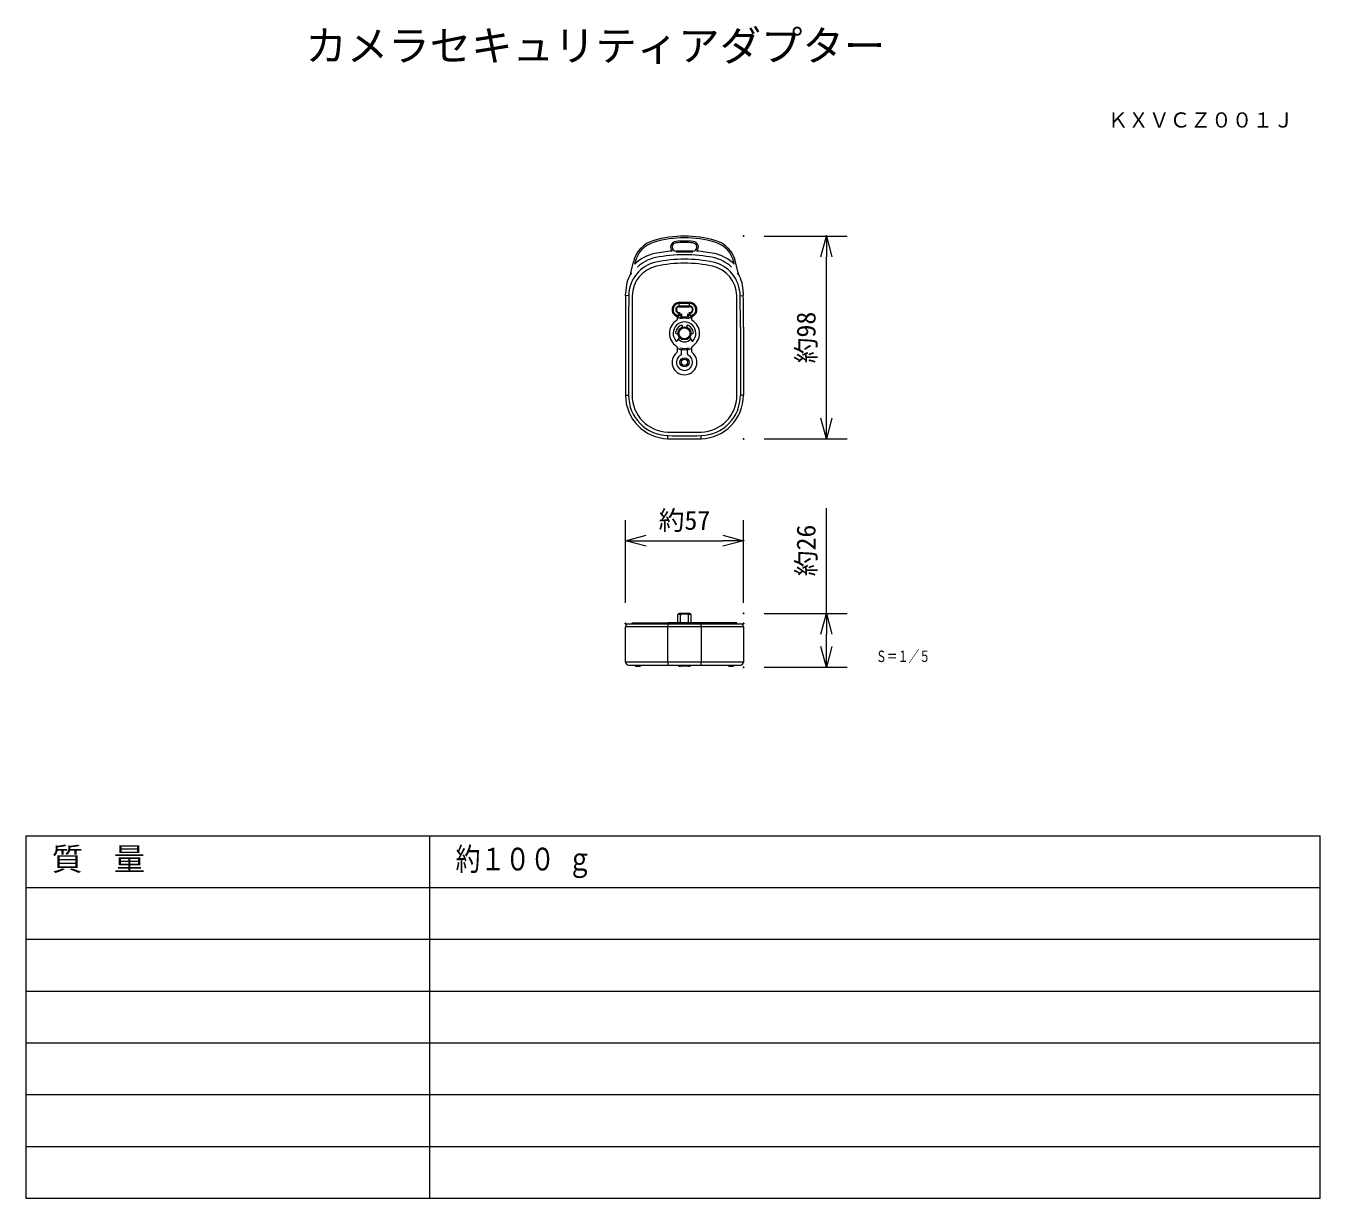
# Model space of a CAD drawing. Units: millimetres, scale not verified. Extents: x -63 to 62, y -57 to 57.
import ezdxf
from ezdxf.enums import TextEntityAlignment as Align

# ---------------------------------------------------------------- set-up
doc = ezdxf.new("R2010")
doc.units = ezdxf.units.MM
doc.header["$LTSCALE"] = 0.125
doc.header["$PDMODE"] = 32
doc.header["$PDSIZE"] = 0.0625
for name, color, linetype, lineweight in [('0-0_0', 7, 'Continuous', 18), ('0-1_WAKU', 1, 'Continuous', 18), ('0-5_GAIKEI', 1, 'Continuous', 18), ('0-6_SUNPO', 7, 'Continuous', 18)]:
    doc.layers.add(name, color=color, linetype=linetype, lineweight=lineweight)
for name, color, linetype in [('0-2_MOJI1', 7, 'Continuous'), ('0-3_TOUROKU', 7, 'Continuous'), ('0-4_DEFPOINTS', 7, 'Continuous')]:
    doc.layers.add(name, color=color, linetype=linetype)
doc.styles.add('ＭＳ ゴシック', font='')
doc.styles.get('ＭＳ ゴシック').set_extended_font_data('MS Gothic')

# ---------------------------------------------------------------- blocks, each defined once
blk = doc.blocks.new('_OPEN30')
at = {"layer": '0-0_0'}
blk.add_line((0, 0), (-1, 0), dxfattribs=at)
blk.add_lwpolyline([(-1, 0.26795), (0, 0), (-1, -0.26795)], dxfattribs=at)
blk = doc.blocks.new('D6')
at = {"layer": '0-4_DEFPOINTS'}
for p in [(3.3325, 31.1138), (11.3325, 31.1137), (3.3321, 11.5138)]:
    blk.add_point(p, dxfattribs=at)
at = {"layer": '0-6_SUNPO'}
for p, q in [((5.3325, 31.1138), (13.3325, 31.1136)), ((11.3321, 13.5137), (11.3324, 29.1137)), ((5.3321, 11.5138), (13.3321, 11.5136))]:
    blk.add_line(p, q, dxfattribs=at)
at = {"layer": '0-6_SUNPO', "xscale": 2, "yscale": 2}
for p, rotation in [((11.3325, 31.1137), 89.99882), ((11.3321, 11.5137), 269.99882)]:
    blk.add_blockref('_OPEN30', p, dxfattribs=dict(at, rotation=rotation))
at = {"layer": '0-6_SUNPO', "style": 'ＭＳ ゴシック'}
blk.add_text('約98', height=1.833, rotation=89.999, dxfattribs=at).set_placement((10.8322, 18.8137), align=Align.BOTTOM_LEFT)
blk = doc.blocks.new('D5')
at = {"layer": '0-4_DEFPOINTS'}
for p in [(3.3322, -5.3441), (11.3322, -5.3442), (3.3321, -10.5441)]:
    blk.add_point(p, dxfattribs=at)
at = {"layer": '0-6_SUNPO'}
for p, q in [((11.3322, -5.3442), (11.3323, 4.8225)), ((5.3322, -5.3441), (13.3322, -5.3442)), ((11.3322, -8.5442), (11.3322, -7.3442)), ((5.3321, -10.5441), (13.3321, -10.5442))]:
    blk.add_line(p, q, dxfattribs=at)
at = {"layer": '0-6_SUNPO', "xscale": 2, "yscale": 2}
for p, rotation in [((11.3322, -5.3442), 89.99953), ((11.3321, -10.5442), 269.99953)]:
    blk.add_blockref('_OPEN30', p, dxfattribs=dict(at, rotation=rotation))
at = {"layer": '0-6_SUNPO', "style": 'ＭＳ ゴシック'}
blk.add_text('約26', height=1.833, rotation=90, dxfattribs=at).set_placement((10.8322, -1.7608), align=Align.BOTTOM_LEFT)
blk = doc.blocks.new('D4')
at = {"layer": '0-4_DEFPOINTS'}
for p in [(3.3246, 1.6805), (-8.0754, -6.3195), (3.3246, -6.3195)]:
    blk.add_point(p, dxfattribs=at)
at = {"layer": '0-6_SUNPO'}
for p, q in [((-8.0754, -4.3195), (-8.0754, 3.6805)), ((3.3246, -4.3195), (3.3246, 3.6805)), ((-6.0754, 1.6805), (1.3246, 1.6805))]:
    blk.add_line(p, q, dxfattribs=at)
at = {"layer": '0-6_SUNPO', "xscale": 2, "yscale": 2, "rotation": 180}
blk.add_blockref('_OPEN30', (-8.0754, 1.6805), dxfattribs=at)
at = {"layer": '0-6_SUNPO', "xscale": 2, "yscale": 2}
blk.add_blockref('_OPEN30', (3.3246, 1.6805), dxfattribs=at)
at = {"layer": '0-6_SUNPO', "style": 'ＭＳ ゴシック'}
blk.add_text('約57', height=1.833, dxfattribs=at).set_placement((-4.8754, 2.1805), align=Align.BOTTOM_LEFT)

msp = doc.modelspace()

# ---------------------------------------------------------------- linework, layer by layer
at = {"layer": '0-1_WAKU', "color": 4}
for p, q in [((-62.5114, -21.506), (62.4886, -21.506)), ((-62.5114, -21.506), (-62.5114, -56.506)), ((-23.5114, -56.506), (-23.5114, -21.506)), ((62.4886, -56.506), (62.4886, -21.506)), ((-62.5114, -56.506), (62.4886, -56.506))]:
    msp.add_line(p, q, dxfattribs=at)
at = {"layer": '0-1_WAKU'}
for p, q in [((-62.5114, -26.506), (62.4886, -26.506)), ((62.4886, -31.506), (-62.5114, -31.506)), ((-62.5114, -36.506), (62.4886, -36.506)), ((-62.5114, -41.506), (62.4886, -41.506)), ((-62.5114, -46.506), (62.4886, -46.506)), ((-62.5114, -51.506), (62.4886, -51.506))]:
    msp.add_line(p, q, dxfattribs=at)
at = {"layer": '0-5_GAIKEI', "color": 7}
for p, q in [((-4.0748, 32.8912), (-3.833, 33.9582)), ((6.2711, 32.8912), (6.0293, 33.9582)), ((-4.1155, 32.785), (-4.1153, 32.7854)), ((-4.1151, 32.7857), (-4.1153, 32.7854)), ((6.3114, 32.7857), (6.3115, 32.7854)), ((6.3117, 32.785), (6.3115, 32.7854)), ((-4.5849, 30.6918), (-4.5808, 31.0369)), ((6.7771, 31.0369), (6.7811, 30.6918)), ((-4.6019, 27.6479), (-4.6019, 21.0681)), ((6.7981, 27.6479), (6.7981, 21.0681)), ((-4.3019, -1.01), (6.4981, -1.01)), ((0.5631, -0.01), (0.4631, -0.11)), ((0.4631, -0.86), (0.4631, -0.11)), ((0.5131, -0.91), (0.4631, -0.86)), ((1.6331, -0.01), (0.5631, -0.01)), ((1.6331, -0.01), (1.7331, -0.11)), ((1.6831, -0.91), (1.7331, -0.86)), ((1.7331, -0.86), (1.7331, -0.11)), ((-4.6019, -4.71), (-4.6019, -1.31)), ((6.7981, -1.31), (6.7981, -4.71)), ((-4.3019, -5.01), (6.4981, -5.01))]:
    msp.add_line(p, q, dxfattribs=at)
at = {"layer": '0-5_GAIKEI'}
for p, q in [((-3.7055, 33.75), (-3.6668, 33.9206)), ((1.8981, 34.9879), (0.2981, 34.9879)), ((5.9018, 33.75), (5.8631, 33.9206)), ((-4.2849, 30.6884), (-4.5849, 30.6918)), ((0.5981, 30.0479), (1.5981, 30.0479)), ((6.4812, 30.6884), (6.7811, 30.6918)), ((0.5981, 29.6972), (0.5981, 29.9479)), ((1.5981, 29.9479), (0.5981, 29.9479)), ((0.5981, 29.6265), (1.5981, 29.6265)), ((0.5981, 29.0694), (0.6781, 29.0694)), ((0.5981, 28.9987), (0.6781, 28.9987)), ((0.6781, 28.9987), (0.5981, 28.9187)), ((0.7488, 28.9279), (0.6688, 28.8479)), ((0.7488, 28.9279), (0.7488, 28.5993)), ((0.8196, 28.9279), (0.8196, 28.5993)), ((1.3767, 28.9279), (1.3767, 28.5993)), ((1.4474, 28.9279), (1.5274, 28.8479)), ((1.4474, 28.9279), (1.4474, 28.5993)), ((1.5181, 29.0694), (1.5981, 29.0694)), ((1.5181, 28.9987), (1.5981, 28.9187)), ((1.5181, 28.9987), (1.5981, 28.9987)), ((-4.3019, 27.6479), (-4.3019, 21.0681)), ((-3.9619, 27.6479), (-3.9619, 21.0681)), ((0.3981, 28.6063), (0.3981, 28.3872)), ((0.4981, 28.5092), (0.4981, 28.6993)), ((0.7488, 28.5993), (0.8196, 28.5993)), ((0.8524, 27.8292), (0.9076, 27.6537)), ((1.3438, 27.8292), (1.2886, 27.6537)), ((1.4474, 28.5993), (1.3767, 28.5993)), ((1.6981, 28.6993), (1.6981, 28.5092)), ((1.7981, 28.3872), (1.7981, 28.6063)), ((6.1581, 21.0681), (6.1581, 27.6479)), ((6.4981, 27.6479), (6.4981, 21.0681)), ((0.3004, 27.0479), (0.4631, 27.0479)), ((0.5928, 26.6634), (0.3874, 26.3106)), ((1.6035, 26.6634), (1.8089, 26.3106)), ((1.7331, 27.0479), (1.8959, 27.0479)), ((0.3981, 25.7087), (0.3981, 25.2726)), ((0.7488, 25.4966), (0.8196, 25.4966)), ((0.8196, 25.0665), (0.8196, 25.4966)), ((1.3767, 25.0665), (1.3767, 25.4966)), ((1.4474, 25.4966), (1.3767, 25.4966)), ((1.7981, 25.2726), (1.7981, 25.7087)), ((-4.6019, 21.0681), (-4.3019, 21.0681)), ((6.7981, 21.0681), (6.4981, 21.0681)), ((-0.5148, 16.8696), (-0.5067, 17.1695)), ((2.711, 16.8696), (2.703, 17.1695)), ((-3.9619, -0.91), (-0.4976, -0.91)), ((-3.9619, -1.01), (-3.9619, -0.91)), ((2.6938, -0.91), (-0.4976, -0.91)), ((-0.4976, -1.01), (-0.4976, -0.91)), ((0.768, -0.11), (0.4631, -0.11)), ((0.7981, -0.08), (0.6981, -0.18)), ((0.6981, -0.91), (0.6981, -0.18)), ((0.8349, -0.08), (0.7981, -0.08)), ((1.3981, -0.08), (0.8349, -0.08)), ((1.3981, -0.08), (1.4981, -0.18)), ((1.7331, -0.11), (1.4281, -0.11)), ((1.4981, -0.91), (1.4981, -0.18)), ((2.6938, -1.01), (2.6938, -0.91)), ((6.1581, -0.91), (2.6938, -0.91)), ((6.1581, -1.01), (6.1581, -0.91)), ((-0.5148, -1.31), (-4.6019, -1.31)), ((-0.5148, -4.71), (-0.5148, -1.31)), ((2.711, -1.31), (-0.5148, -1.31)), ((2.711, -1.31), (2.711, -4.71)), ((6.7981, -1.31), (2.711, -1.31)), ((6.7981, -4.71), (2.711, -4.71)), ((-3.6019, -5.11), (-3.2019, -5.11)), ((0.5981, -5.11), (0.6981, -5.11)), ((0.6981, -5.11), (0.6981, -5.01)), ((1.4981, -5.11), (0.6981, -5.11)), ((1.4981, -5.11), (1.4981, -5.01)), ((1.4981, -5.11), (1.5981, -5.11)), ((5.3981, -5.11), (5.7981, -5.11))]:
    msp.add_line(p, q, dxfattribs=at)
for points in [[(0.5981, 29.6972), (1.5981, 29.6972), (1.5981, 29.9479)], [(2.711, -4.71), (-0.5148, -4.71), (-4.6019, -4.71)]]:
    msp.add_lwpolyline(points, dxfattribs=at)
for centre, radius in [((1.0981, 27.0479), 0.635), ((1.0981, 27.0479), 0.535), ((1.0981, 24.2479), 0.44), ((1.0981, 24.2479), 0.3)]:
    msp.add_circle(centre, radius, dxfattribs=at)
at = {"layer": '0-5_GAIKEI', "color": 7}
for centre, radius, start, end in [((1.0981, 25.6479), 10.8, 74.03532, 105.96468), ((-1.1022, 33.3394), 2.8, 105.96468, 167.23124), ((3.2985, 33.3394), 2.8, 12.76876, 74.03532), ((-0.9713, 30.8583), 3.5821, 101.80702, 133.41186), ((1.0981, 20.8479), 13.804, 78.28677, 101.71323), ((3.1676, 30.8583), 3.5821, 46.58811, 78.19298), ((-0.8964, 30.9924), 3.6846, 150.88734, 179.30756), ((-4.1587, 32.5083), 0.2801, 67.42622, 81.11769), ((-4.4641, 32.9795), 0.3991, 330.95201, 347.22774), ((6.355, 32.5083), 0.2801, 98.88231, 112.57378), ((6.6603, 32.9795), 0.3991, 192.77226, 209.04795), ((3.0927, 30.9924), 3.6846, 0.69244, 29.11266), ((268.0083, 27.6479), 272.6101, 179.36025, 180), ((-265.812, 27.6479), 272.6101, 0, 0.63975), ((-0.4019, 21.0681), 4.2, 180, 268.4596), ((2.5981, 21.0681), 4.2, 271.5404, 0), ((1.0981, 76.8479), 60, 268.4596, 271.5404), ((-4.3019, -1.31), 0.3, 90, 180), ((6.4981, -1.31), 0.3, 0, 90), ((-4.3019, -4.71), 0.3, 180, 270), ((6.4981, -4.71), 0.3, 270, 0)]:
    msp.add_arc(centre, radius, start, end, dxfattribs=at)
at = {"layer": '0-5_GAIKEI'}
for centre, radius, start, end in [((1.0981, 25.6479), 10.6296, 74.03532, 105.96468), ((-1.1022, 33.3394), 2.6296, 105.96468, 167.23124), ((0.2981, 35.3879), 0.5421, 94.69549, 225.97406), ((0.2981, 35.3879), 0.4, 94.69548, 270), ((1.0981, 25.6479), 10.3149, 85.30452, 94.69548), ((1.0981, 25.6479), 10.1728, 85.30452, 94.69548), ((1.8981, 35.3879), 0.4, 270, 85.30452), ((1.8981, 35.3879), 0.5421, 314.02594, 85.30452), ((3.2985, 33.3394), 2.6296, 12.76876, 74.03532), ((-0.9725, 30.8515), 3.9836, 101.76188, 133.31768), ((1.0981, 20.8479), 14.1991, 94.75374, 101.71323), ((1.0981, 20.8479), 13.3636, 78.10732, 101.89268), ((1.0981, 20.8479), 12.98, 78.00009, 101.99991), ((1.0981, -41.294), 76.1783, 89.39675, 90.60326), ((1.0981, 20.8479), 14.1991, 78.28677, 85.24626), ((3.1687, 30.8515), 3.9836, 46.68223, 78.23807), ((-4.395, 32.974), 0.4013, 328.94607, 347.2441), ((-0.9851, 30.649), 2.96, 101.99991, 179.36083), ((3.1814, 30.649), 2.96, 0.63917, 78.00009), ((6.5913, 32.974), 0.4013, 192.75564, 211.05429), ((268.0083, 27.6479), 272.3101, 179.36025, 180), ((268.0181, 27.6479), 271.98, 179.36083, 180), ((0.5981, 29.3479), 0.7, 90, 247.97569), ((1.5981, 29.3479), 0.7, 292.02431, 90), ((-265.8219, 27.6479), 271.98, 0, 0.63917), ((-265.812, 27.6479), 272.3101, 0, 0.63975), ((0.5981, 29.3479), 0.6, 90, 255.25472), ((0.5981, 29.3479), 0.3493, 90, 270.00001), ((0.5981, 29.3479), 0.2786, 89.99806, 270.00001), ((-0.4755, 29.8534), 1.4236, 310.30492, 318.95532), ((0.4313, 28.7023), 0.0667, 357.43545, 77.81414), ((-0.5738, 30.1043), 1.7672, 307.3415, 314.68504), ((2.7701, 30.1043), 1.7672, 225.31497, 232.6585), ((1.5981, 29.3479), 0.6, 284.74528, 90), ((1.5981, 29.3479), 0.3493, 270, 90), ((1.5981, 29.3479), 0.2786, 269.99805, 90), ((2.6718, 29.8534), 1.4236, 221.04469, 229.69508), ((1.765, 28.7023), 0.0667, 102.18495, 182.5638), ((1.0981, 27.0479), 1.46, 120.85189, 239.14811), ((1.0981, 27.0479), 1.1, 317.16283, 222.83717), ((1.0981, 27.0479), 0.86, 110.25363, 175.69878), ((0.2981, 28.6063), 0.1, 0, 67.97569), ((0.2981, 28.3872), 0.1, 300.85189, 0), ((1.1681, 27.0377), 1.6169, 105.0265, 114.47666), ((1.0981, 27.0479), 1.46, 72.56517, 107.43482), ((0.8143, 27.8172), 0.04, 17.4576, 110.25363), ((1.0981, 27.0479), 1.5761, 79.81957, 100.18043), ((1.382, 27.8172), 0.04, 69.74637, 162.5424), ((1.0981, 27.0479), 0.86, 4.30122, 69.74637), ((1.0282, 27.0376), 1.6169, 65.52337, 74.9735), ((1.8981, 28.6063), 0.1, 112.02431, 180), ((1.8981, 28.3872), 0.1, 180, 239.14811), ((1.0981, 27.0479), 1.46, 300.85189, 59.14811), ((0.3004, 27.1079), 0.06, 175.69878, 270), ((0.3355, 26.3408), 0.06, 222.83717, 329.78694), ((1.0981, 27.0479), 0.82, 222.53473, 317.4653), ((1.8608, 26.3408), 0.06, 210.21306, 317.16283), ((1.8959, 27.1079), 0.06, 270, 4.30122), ((1.0981, 24.2479), 1.2, 127.97987, 52.02013), ((0.2981, 25.7087), 0.1, 0, 59.14811), ((0.2981, 25.2726), 0.1, 307.97987, 0), ((1.1681, 27.0582), 1.6169, 245.52337, 254.9735), ((1.0981, 27.0479), 1.46, 252.56517, 287.43482), ((0.6837, 25.0631), 0.1358, 295.73908, 1.42635), ((1.0981, 27.0479), 1.5761, 259.81957, 280.18043), ((1.5126, 25.0631), 0.1358, 178.5737, 244.26095), ((1.0282, 27.0582), 1.6169, 285.0265, 294.47666), ((1.8981, 25.7087), 0.1, 120.85189, 180), ((1.8981, 25.2726), 0.1, 180, 232.02013), ((1.0981, 24.2479), 0.7786, 117.16282, 62.83718), ((-0.4019, 21.0681), 3.9, 180, 268.4596), ((-0.4019, 21.0681), 3.56, 180, 268.4596), ((2.5981, 21.0681), 3.56, 271.5404, 0), ((2.5981, 21.0681), 3.9, 271.54039, 0), ((1.0981, 76.8479), 59.36, 268.4596, 271.5404), ((1.0981, 76.8479), 59.7, 268.4596, 271.5404), ((-3.6019, -5.01), 0.1, 180, 270), ((-3.2019, -5.01), 0.1, 270, 0), ((0.5981, -5.01), 0.1, 180, 270), ((1.5981, -5.01), 0.1, 270, 0), ((5.3981, -5.01), 0.1, 180, 270), ((5.7981, -5.01), 0.1, 270, 0)]:
    msp.add_arc(centre, radius, start, end, dxfattribs=at)
for centre, major_axis, ratio, start_param, end_param in [((-0.9851, 30.6516), (-0.0368, -3.343), 0.987092, 3.35744772, 4.71224396), ((3.1813, 30.6516), (0.0368, -3.343), 0.987092, 1.5709413, 2.92573756), ((-0.5067, -1.31), (0, -0.3), 0.026882, 3.14159265, 4.71238898), ((2.703, -1.31), (0, -0.3), 0.026882, 1.57079633, 3.14159265), ((-0.5067, -4.71), (0, 0.3), 0.026882, 1.57079633, 3.14159265), ((2.703, -4.71), (0, 0.3), 0.026882, 3.14159265, 4.71238898)]:
    msp.add_ellipse(centre, major_axis=major_axis, ratio=ratio, start_param=start_param, end_param=end_param, dxfattribs=at)

# ---------------------------------------------------------------- block references
at = {"layer": '0-6_SUNPO'}
for name in ['D6', 'D4', 'D5']:
    msp.add_blockref(name, (3.4735, 5.334), dxfattribs=at)

# ---------------------------------------------------------------- texts
at = {"layer": '0-2_MOJI1', "style": 'ＭＳ ゴシック'}
for s, height, p in [('カメラセキュリティアダプター', 2.933, (-35.5114, 52.494)), ('質\u3000量', 2.199, (-60.0114, -25.506))]:
    msp.add_text(s, height=height, dxfattribs=at).set_placement(p, align=Align.BOTTOM_LEFT)
at = {"layer": '0-2_MOJI1', "style": 'ＭＳ ゴシック', "width": 0.8}
msp.add_text('約１００ ｇ', height=2.199, dxfattribs=at).set_placement((-21.0114, -25.506), align=Align.BOTTOM_LEFT)
at = {"layer": '0-3_TOUROKU', "style": 'ＭＳ ゴシック'}
msp.add_text('ＫＸＶＣＺ００１Ｊ', height=1.466, dxfattribs=at).set_placement((41.9552, 46.494), align=Align.BOTTOM_LEFT)
at = {"layer": '0-6_SUNPO', "style": 'ＭＳ ゴシック', "width": 0.7}
msp.add_text('Ｓ＝１／５', height=1.1, dxfattribs=at).set_placement((19.5787, -5.0344), align=Align.BOTTOM_LEFT)

doc.saveas('drawing.dxf')
